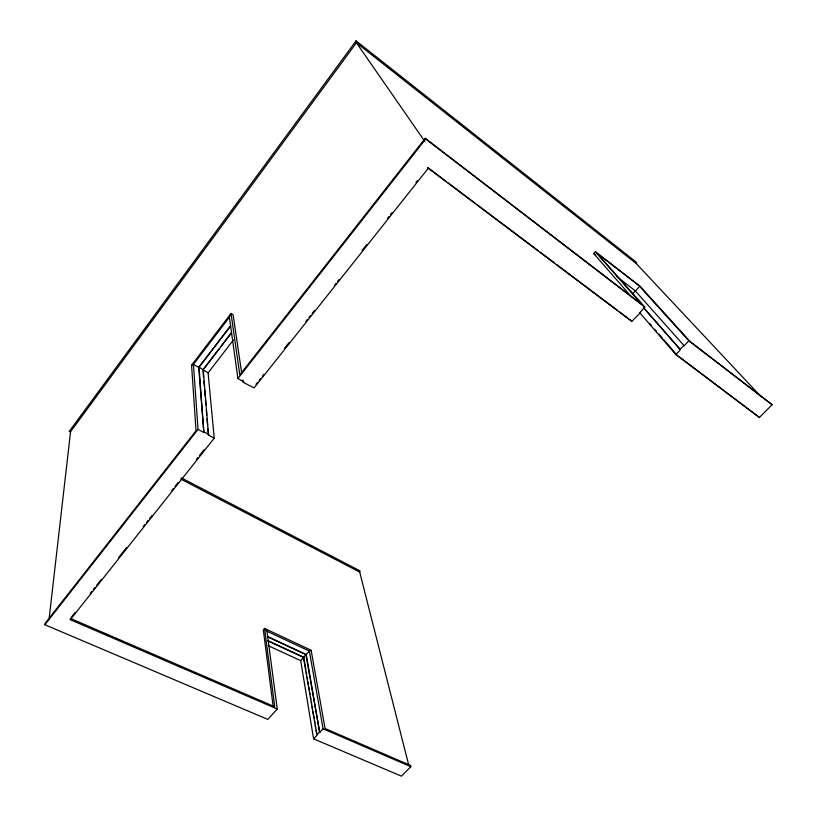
<?xml version="1.0" encoding="UTF-8"?>
<svg xmlns="http://www.w3.org/2000/svg" width="817" height="817" viewBox="0 0 817 817"><rect width="100%" height="100%" fill="white"/><g stroke="black" fill="none" stroke-linecap="round" stroke-linejoin="round"><path stroke-width="1.23" d="M241.699 373.206L233.121 314.77L231.017 313.483L191.576 365.219L196.029 430.773L45.027 623.473L44.884 624.75L267.792 719.409L277.269 709.044L70.303 619.684L70.415 618.418L274.757 706.756L264.555 628.447L311.114 650.25L325.084 728.519L410.512 765.447L410.828 766.703L401.402 776.15L313.605 738.864L300.687 660.636L303.781 657.225L268.252 640.773M49.03 619.531L70.558 431.723L356.426 42.77L356.049 40.85L69.2 431.458L70.558 431.723M761.076 396.705L636.32 263.615L636.637 262.471L356.049 40.85M408.674 764.875L359.694 572.074L360.083 570.93L181.262 477.833M191.576 365.219L193.435 364.372L229.383 317.262L231.017 313.483L239.82 374.891L425.218 138.298L641.825 304.486L595.389 251.646L593.724 253.546L631.204 296.52M198.694 367.415L193.435 364.372L198.051 429.364L203.852 432.54L198.694 367.415L230.823 325.462M203.852 432.54L199.072 367.242L230.486 326.228M218.956 348.92L202.892 369.835L208.1 372.838L214.217 438.208L70.303 619.684M220.478 346.929L231.191 332.979M214.217 438.208L208.468 435.073L203.27 369.662L231.62 332.754M208.1 372.838L233.345 340.097M44.884 624.75L198.051 429.364M446.062 181.303L427.791 167.546L428.271 168.282L254.097 387.912L243.323 382.397L243.732 381.876L237.931 378.496L425.698 138.992L425.218 138.298M71.212 617.417L75.174 612.423M90.217 593.448L91.8 591.447M93.383 589.445L94.966 587.454M96.549 585.452L101.298 579.457M118.72 557.48L126.635 547.492M143.271 526.505L144.854 524.514M146.437 522.512L148.02 520.511M149.603 518.519L151.982 515.517M171.774 490.547L173.357 488.546M174.94 486.544L178.106 482.551M196.325 459.573L197.908 457.571M199.491 455.58L204.24 449.585M255.966 384.327L257.549 382.336M259.132 380.334L260.715 378.332M262.298 376.341L263.881 374.339M284.469 348.369L289.218 342.374M305.854 321.398L307.437 319.396M309.02 317.394L310.603 315.403M312.186 313.401L314.555 310.409M334.357 285.429L335.94 283.428M337.523 281.436L339.106 279.434M362.074 250.462L366.823 244.467M387.411 218.496L388.994 216.495M390.577 214.503L392.16 212.502M415.914 182.528L417.497 180.537M313.605 738.864L316.976 735.29L303.424 657.399L305.905 654.662L267.792 636.943M632.797 293.64L635.279 290.893L684.176 345.765L688.833 340.822L772.116 404.711L759.391 417.467L675.843 354.598L639.578 312.543M305.905 654.662L319.682 732.42L306.252 654.488L309.357 651.067L311.114 650.25M428.271 168.282L631.755 321.418L640.61 312.574L640.16 312.227L644.858 307.09L595.389 251.646L640.487 286.696L690.151 341.567L772.116 404.711M316.526 735.096L319.233 732.226M643.582 307.784L680.04 349.37L683.747 345.438L684.176 345.765M319.682 732.42L323.083 728.815L309.357 651.067L266.955 631.245L264.555 628.447L263.319 629.856L273.154 706.297M675.843 354.598L680.469 349.696L644.654 308.857M640.487 286.696L598.534 254.465M323.083 728.815L410.828 766.703M268.599 645.859L300.687 660.636M267.629 640.824L303.424 657.399M267.292 636.372L306.252 654.488M180.904 479.119L359.694 572.074M204.24 432.04L208.866 434.573M199.072 367.242L203.27 369.662M448.094 182.824L475.494 203.453M477.526 204.985L538.423 250.829M540.456 252.351L554.661 263.054M556.694 264.575L617.591 310.419M619.613 311.951L628.753 318.824M678.222 356.059L759.391 417.467M425.698 138.992L644.858 307.09M617.152 276.892L635.463 290.954L639.609 286.379L688.833 340.822M593.724 253.546L595.726 255.098M636.32 263.615L356.426 42.77L424.605 141.106M649.75 323.512L651.415 325.442M654.744 329.292L656.408 331.222M658.9 334.112L662.23 337.962M663.894 339.882L677.201 355.293M630.121 319.467L631.755 321.418M303.781 657.225L305.875 669.623M306.293 672.095L306.712 674.576M307.131 677.058L307.549 679.53M307.968 682.011L308.387 684.483M308.806 686.964L309.224 689.446M309.643 691.917L310.062 694.399M310.48 696.881L310.899 699.352M311.318 701.834L311.737 704.315M312.155 706.787L312.574 709.268M312.993 711.75L314.045 717.939M314.463 720.42L314.882 722.892M315.301 725.373L315.719 727.855M316.138 730.327L316.557 732.808M242.955 379.895L243.323 382.397M229.383 317.262L237.931 378.496M266.955 631.245L277.269 709.044M202.994 371.081L203.535 377.362M203.852 381.12L204.281 386.145M204.607 389.903L205.138 396.174M205.465 399.942L205.894 404.956M206.323 409.981L206.752 414.995M207.079 418.764L207.61 425.034M207.937 428.792L208.468 435.073"/></g></svg>
